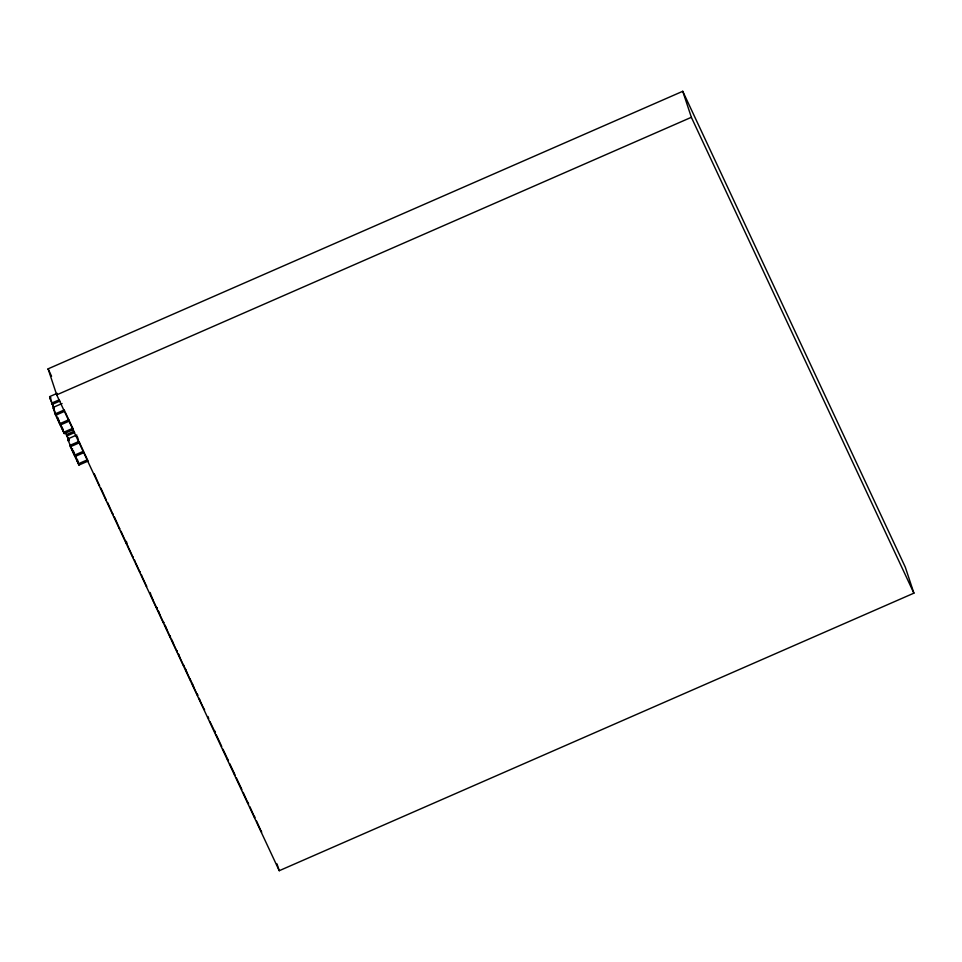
<?xml version="1.0" encoding="UTF-8"?>
<svg xmlns="http://www.w3.org/2000/svg" width="962" height="962" viewBox="0 0 962 962"><rect width="100%" height="100%" fill="white"/><g stroke="black" fill="none" stroke-linecap="round" stroke-linejoin="round"><path stroke-width="1.44" d="M48.1 368.843L682.755 91.294L905.29 567.135L913.9 593.157L279.245 870.706L56.71 394.865L48.1 368.843L51.575 376.286M54.377 409.343L49.615 396.633L50.721 397.955M57.179 393.326L50.048 396.452M56.71 394.865L691.365 117.304L682.755 91.294M50.649 397.727L50.228 398.833L53.571 407.431M51.503 403.198L59.343 399.771M52.104 404.473L59.933 401.046M62.073 403.511L53.175 407.407L59.416 423.064L58.021 418.013M65.38 412.457L73.377 429.569L64.238 433.573L55.062 413.961L53.439 408.213M55.062 413.961L64.213 409.968L64.803 411.243L55.664 415.247M59.644 423.761L68.795 419.769M60.245 425.048L69.384 421.043M63.636 432.299L72.787 428.294M74.062 431.265L66.222 434.68L68.53 439.61M66.823 435.954L74.663 432.527M68.17 439.694L68.518 441.089L67.905 438.888L76.804 434.992M68.759 440.981L68.939 439.983M70.382 446.729L79.533 442.724L82.948 450.036M72.499 449.603L72.487 448.689M73.352 450.781L78.126 463.083L76.9 459.379M74.375 455.254L83.514 451.25L84.115 452.525L74.964 456.529M77.333 459.307L78.956 465.055L88.107 461.063L87.506 459.776L78.355 463.78M691.365 117.304L913.9 593.157M126.359 541.329L127.297 544.588M79.533 442.724L78.932 441.462L69.781 445.442L78.956 465.055M94.132 473.677L94.913 475.36M100.866 488.059L106.289 500.192L106.048 499.458M107.588 502.441L113.011 514.574L112.782 513.84M114.322 516.822L115.091 518.518M121.044 531.216L121.825 532.9M127.766 545.598L128.547 547.294M134.5 559.98L135.281 561.676M141.222 574.386L142.003 576.058M151.25 595.815L152.104 597.667M158.826 612.048L158.045 610.377M164.706 624.591L165.56 626.442M172.282 640.824L171.501 639.153M179.016 655.206L178.235 653.535M184.415 666.738L183.345 664.754M184.884 667.736L185.738 669.588M191.149 681.12L190.079 679.136M191.618 682.13L192.46 683.982M197.871 695.514L197.09 693.83L197.426 694.865M204.605 709.896L203.535 707.912M215.007 732.142L209.872 721.452M221.729 746.524L216.258 734.812M228.463 760.906L222.98 749.194M235.185 775.288L229.714 763.587M241.919 789.682L236.436 777.969M248.641 804.064L247.859 802.392L248.196 803.414M84.68 453.739L86.941 458.573M122.162 533.91L126.467 543.338L126.238 542.604M128.896 548.292L133.189 557.732L132.96 556.998M135.618 562.686L139.923 572.113L139.682 571.38M142.352 577.068L146.645 586.495L146.416 585.762M152.369 598.52L153.066 600.035M153.235 600.565L156.169 606.878M159.103 612.902L159.8 614.417M159.957 614.946L162.903 621.26M165.825 627.284L166.763 629.521M169.625 635.654L166.45 628.619M169.889 635.978L170.587 637.505L170.178 636.291M172.559 641.666L173.244 643.193M173.413 643.722L176.359 650.035M176.623 650.372L177.321 651.887L176.972 650.865M179.281 656.06L179.978 657.575M180.147 658.104L183.081 664.417M186.003 670.442L186.941 672.666M189.803 678.799L186.64 671.777M192.737 684.824L193.434 686.339M193.602 686.88L196.537 693.193M196.801 693.518L197.499 695.045L197.162 694.011M199.459 699.206L200.156 700.733M200.324 701.262L203.259 707.575M49.615 396.633L50.481 398.725M49.639 397.546L50.228 398.833M68.771 438.504L69.372 439.79M69.011 440.211L65.296 431.854M67.905 438.888L68.494 440.163M53.199 408.321L53.788 409.596M57.78 418.121L63.408 431.601L61.772 426.647M276.972 863.864L279.245 870.706M261.315 831.156L261.652 832.19M261.027 830.843L261.267 831.565L256.613 821.127M254.581 816.774L254.93 817.796M254.305 816.461L254.533 817.171L249.892 806.733M247.571 802.08L247.811 802.789L243.17 792.351M240.849 787.698L241.077 788.407M234.115 773.304L234.355 774.025M227.393 758.922L227.621 759.631M214.754 730.964L215.476 733.14M208.02 716.57L208.742 718.758M200.084 700.552L200.397 701.442M199.122 698.184L199.531 699.386M193.362 686.159L193.663 687.06M192.4 683.802L192.809 685.004M190.151 679.316L190.38 680.026M185.666 669.42L186.075 670.622M183.417 664.934L183.658 665.644M179.906 657.395L180.207 658.285M178.944 655.026L179.353 656.24M176.695 650.552L177.248 651.707M173.184 643.013L173.485 643.903M172.21 640.644L172.619 641.846M169.961 636.159L170.202 636.88M165.488 626.262L165.897 627.464M163.456 621.909L163.865 623.111L163.167 621.596L163.468 622.486M159.728 614.237L160.029 615.127M158.766 611.88L159.175 613.083M156.794 607.707L157.131 608.73L156.445 607.214L157.071 608.549M152.994 599.855L153.307 600.745M152.032 597.486L152.441 598.701M150.168 592.544L151.323 595.995M119.504 528.222L119.733 528.956L115.103 518.494M99.326 485.064L99.555 485.798L94.913 475.348M77.225 436.291L78.511 440.163M72.908 450.841L74.146 454.557L67.917 439.802M62.362 427.934L64.238 433.573M54.281 408.73L54.04 409.487"/></g></svg>
